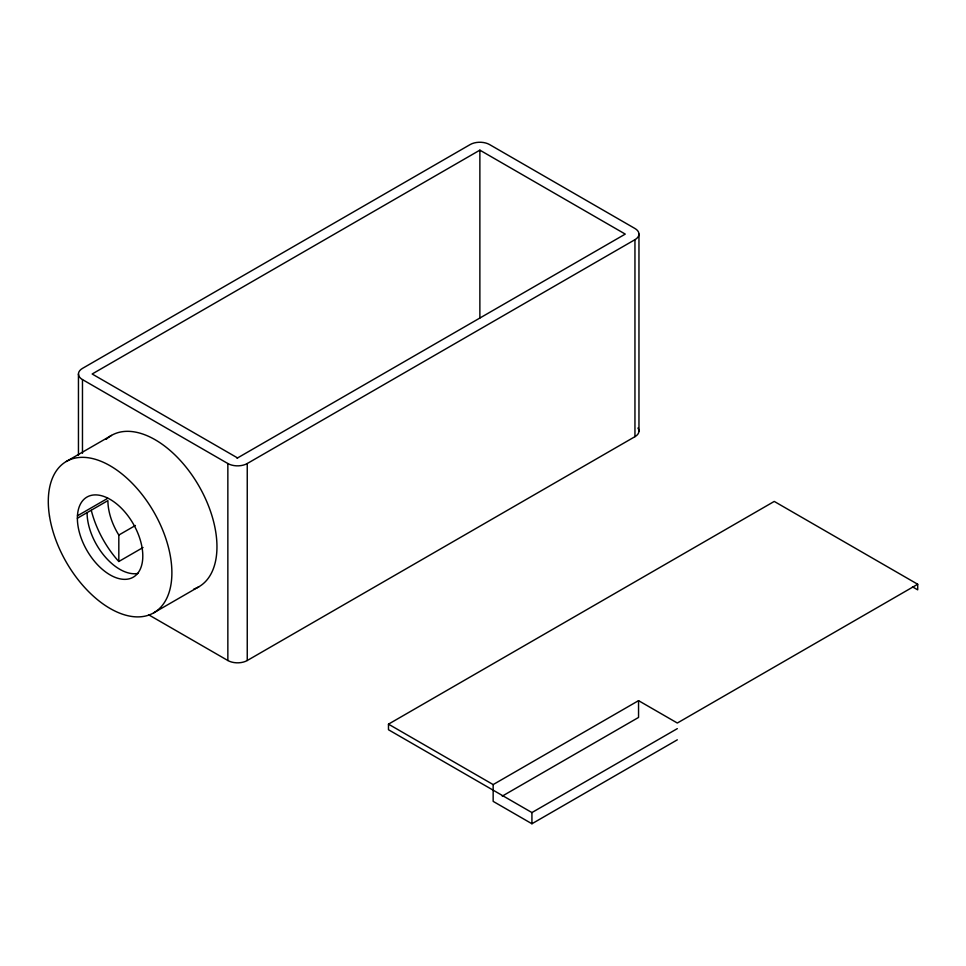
<?xml version="1.0" encoding="UTF-8"?>
<svg xmlns="http://www.w3.org/2000/svg" width="966" height="966" viewBox="0 0 966 966"><rect width="100%" height="100%" fill="white"/><g stroke="black" fill="none" stroke-linecap="round" stroke-linejoin="round"><path stroke-width="1.45" d="M77.449 515.808A46.259 26.71 60 0 1 111.162 499.99A46.259 26.71 60 0 1 142.799 556.005L142.739 558.433A46.259 26.71 60 0 1 109.025 574.263A46.259 26.71 60 0 1 77.377 518.235L77.449 515.808L107.745 498.311M237.056 458.222L625.256 234.098L479.873 150.153L92.156 373.999L237.551 457.932M66.4 461.446L111.464 435.425M77.377 518.235L107.902 500.605A46.283 26.722 60 0 0 117.49 532.858L118.818 535.055L118.818 561.5L143.04 547.517M118.818 535.055L135.397 525.492M82.472 379.59L227.855 463.535A13.705 7.909 0 0 0 247.248 463.535L634.952 239.689A13.705 7.909 0 0 0 634.952 228.495L489.557 144.562A13.705 7.909 0 0 0 470.176 144.562L82.472 368.396A13.705 7.909 0 0 0 82.472 379.59L82.472 453.271M153.787 612.794L198.851 586.773M148.667 614.799L227.855 660.515A13.705 7.909 0 0 0 247.248 660.515L634.952 436.668A13.705 7.909 0 0 0 637.922 428.047M677.323 728.63L531.928 812.563L388.477 729.741L388.477 724.15L774.249 501.426L917.7 584.249L917.7 589.84L912.484 586.833M388.477 724.15L493.155 784.585L638.55 700.652L677.323 723.027L917.7 584.249M502.248 796.129L638.55 717.436L638.55 700.652M493.155 784.585L493.155 801.369L531.928 823.757L677.323 739.823M118.818 561.5L117.586 560.147A73.682 42.54 60 0 1 91.287 510.35M638.961 234.098L638.961 431.077M634.952 239.689L634.952 436.668M531.928 812.563L531.928 823.757M479.873 150.153L479.873 318.043M247.248 463.535L247.248 660.515M227.855 463.535L227.855 660.515M78.451 373.999L78.451 455.191M106.139 439.361A87.387 50.449 60 0 1 198.38 485.053A87.387 50.449 60 0 1 193.84 589.079M137.957 573.43A46.259 26.71 60 0 1 104.364 555.933A46.259 26.71 60 0 1 87.073 512.644M49.483 516.049A87.387 50.449 60 0 0 150.829 614.291A87.387 50.449 60 0 0 129.951 481.02A87.387 50.449 60 0 0 49.483 516.049"/></g></svg>
